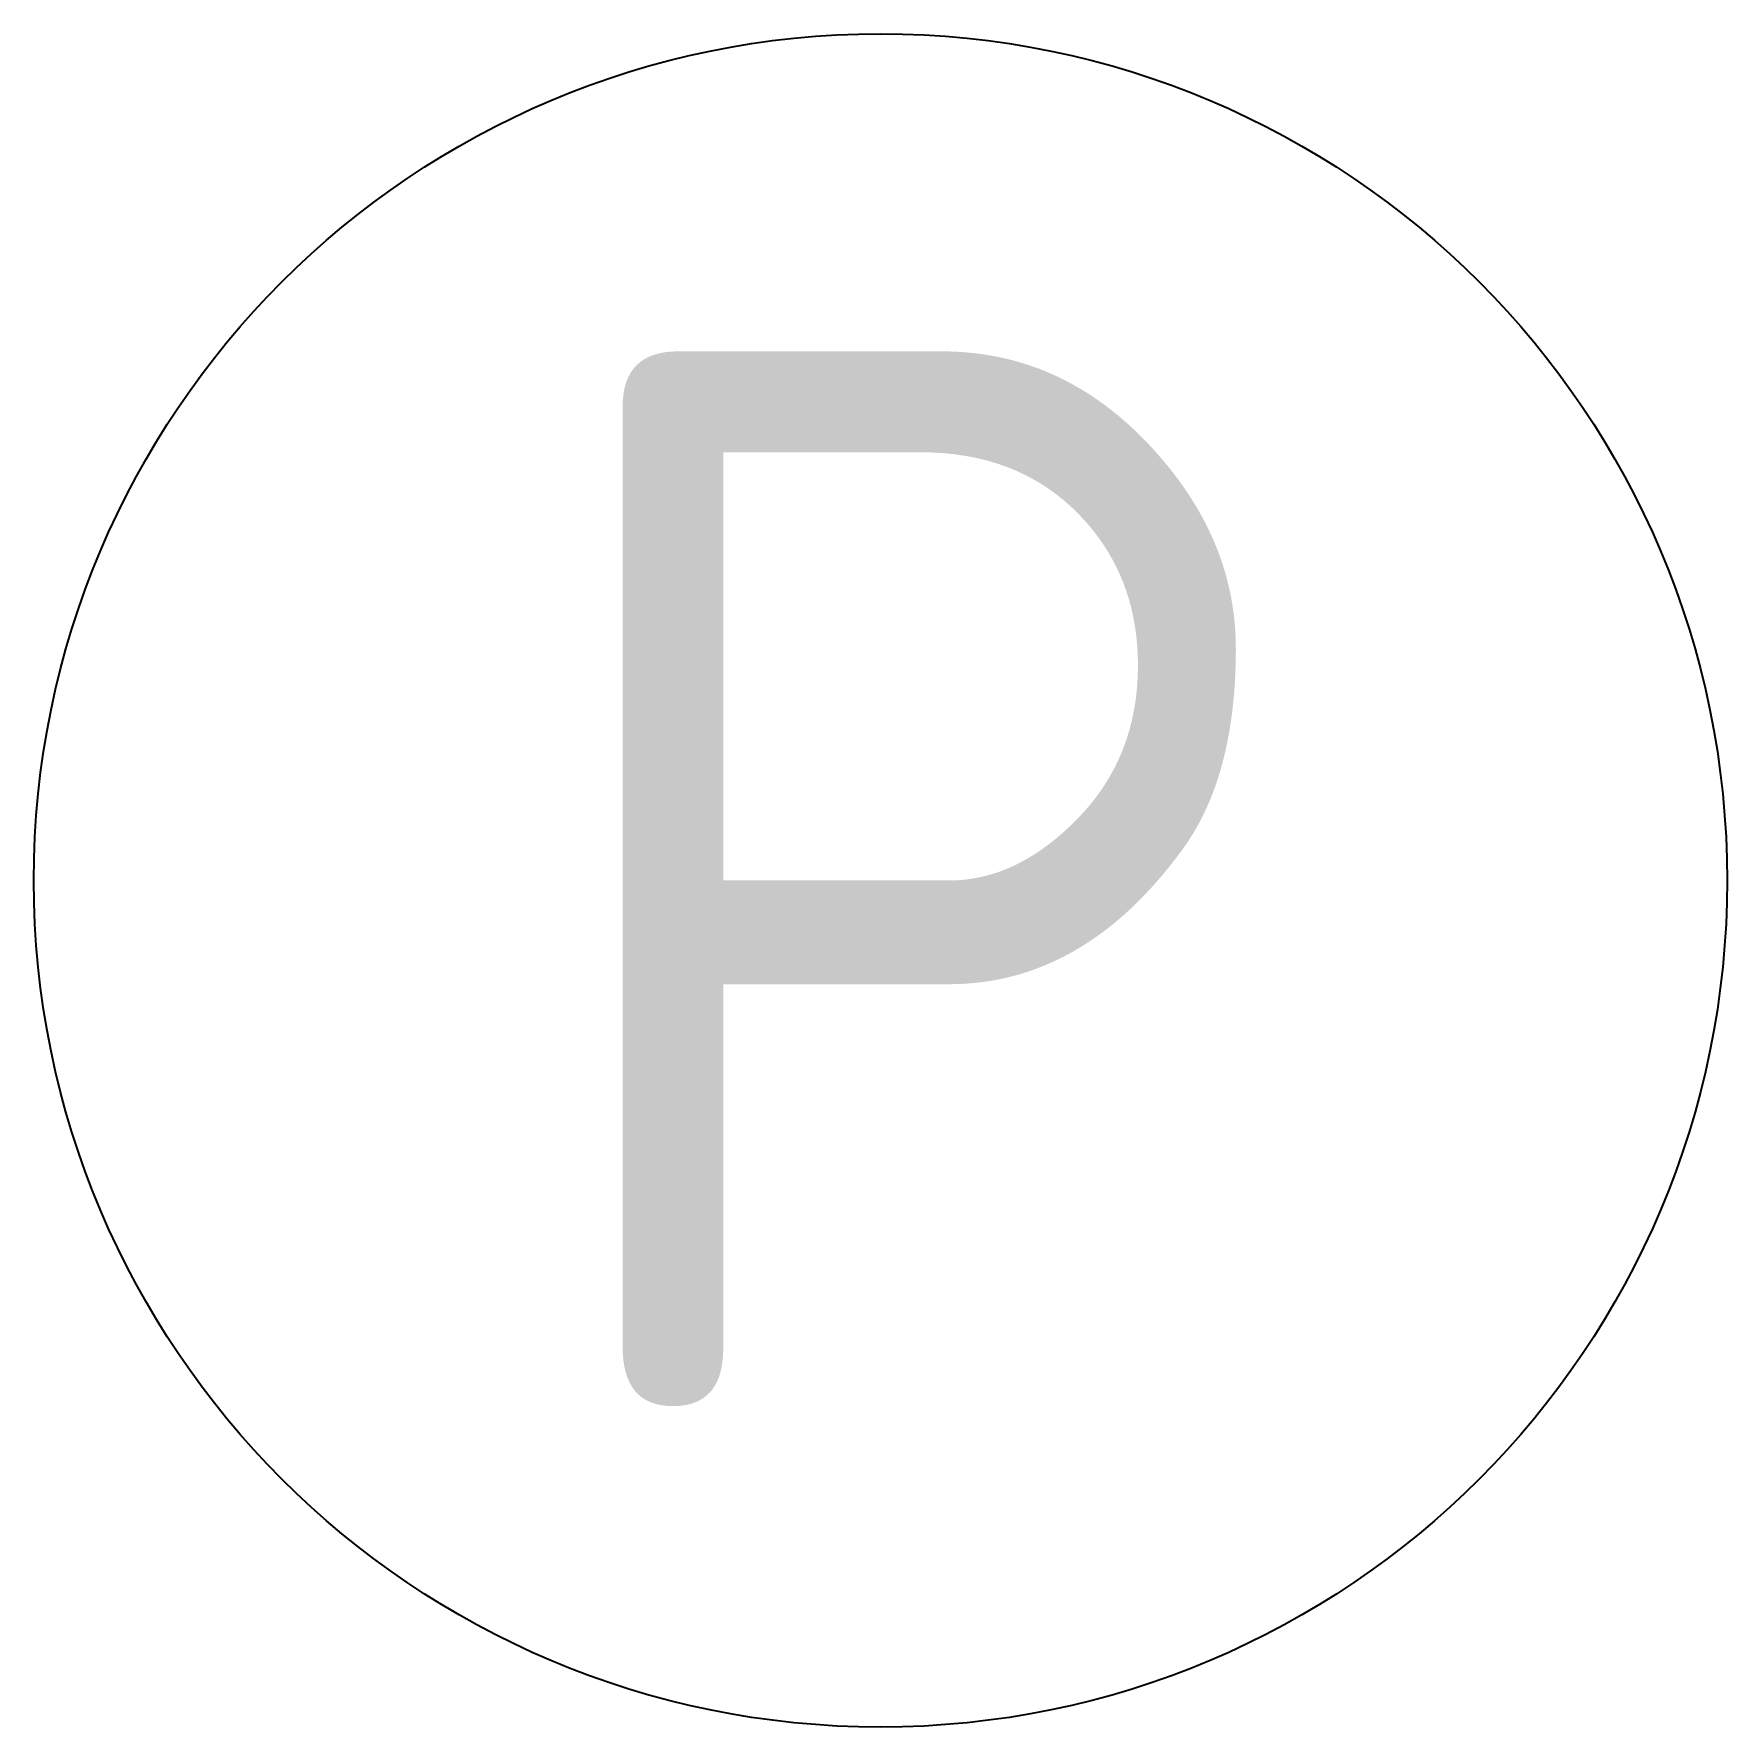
# Model space of a CAD drawing. Header units: millimetres. Extents: x 77.4 to 81.4, y 112.66 to 116.66.
import ezdxf
from ezdxf.enums import TextEntityAlignment as Align

# ---------------------------------------------------------------- set-up
doc = ezdxf.new("R2010")
doc.units = ezdxf.units.MM
doc.layers.add('00.1-SYMBOLS', color=3, linetype='Continuous')
doc.styles.add('Latin', font='isocp.shx')

msp = doc.modelspace()

# ---------------------------------------------------------------- linework, layer by layer
at = {"layer": '00.1-SYMBOLS', "color": 2}
msp.add_circle((79.4001, 114.6637), 2, dxfattribs=at)

# ---------------------------------------------------------------- texts
at = {"layer": '00.1-SYMBOLS', "color": 2, "style": 'Latin'}
msp.add_text('P', height=2.5, dxfattribs=at).set_placement((78.5501, 112.6637), align=Align.BOTTOM_LEFT)

doc.saveas('drawing.dxf')
